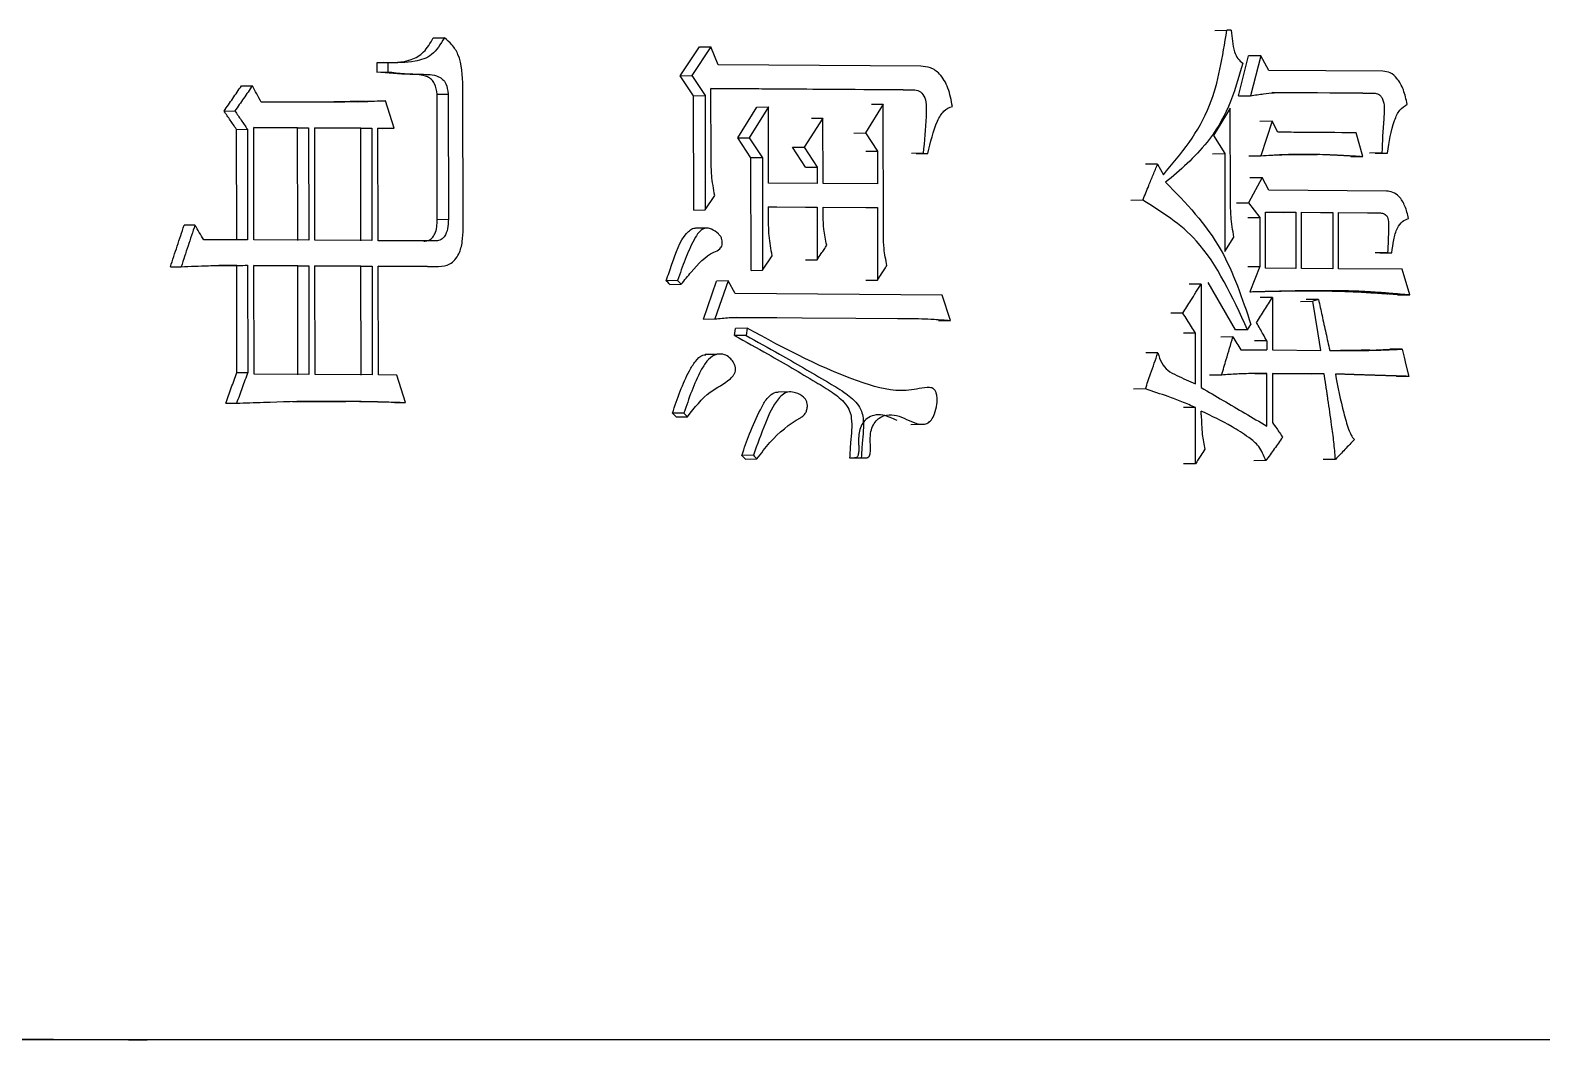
# Model space of a CAD drawing. Header units: millimetres. Extents: x 1726 to 4771, y 590 to 2743.
# Drawn here: x 3163.97 to 3172.98, y 929.48 to 935.5 of the extents above; entities that cross this region are included whole.
import ezdxf

# ---------------------------------------------------------------- set-up
doc = ezdxf.new("R2010")
doc.units = ezdxf.units.MM

msp = doc.modelspace()

# ---------------------------------------------------------------- linework, layer by layer
at = {"color": 7, "linetype": 'Continuous', "lineweight": 25}
for p, q in [((3171.0336, 935.5005), (3171.1057, 935.5012)), ((3171.1327, 935.501), (3171.1057, 935.5012)), ((3166.3768, 935.4554), (3166.4432, 935.4561)), ((3167.849, 935.2301), (3167.9629, 935.4024)), ((3168.0313, 935.4031), (3167.9173, 935.2308)), ((3167.9629, 935.4024), (3168.0313, 935.4031)), ((3168.0743, 935.2947), (3168.0313, 935.4031)), ((3166.1057, 935.3067), (3166.0398, 935.306)), ((3166.0398, 935.306), (3166.0398, 935.2519)), ((3166.1057, 935.3067), (3166.1058, 935.2526)), ((3169.2817, 935.2868), (3168.0743, 935.2947)), ((3171.1752, 935.1101), (3171.2353, 935.3476)), ((3171.308, 935.3483), (3171.2357, 935.3476)), ((3171.308, 935.3483), (3171.2478, 935.1108)), ((3171.3552, 935.2614), (3171.308, 935.3483)), ((3166.0398, 935.2519), (3166.1058, 935.2526)), ((3167.849, 935.2301), (3167.9173, 935.2308)), ((3167.9277, 935.1106), (3167.849, 935.2301)), ((3167.9173, 935.2308), (3167.9961, 935.1113)), ((3172.0356, 935.2563), (3171.3552, 935.2614)), ((3165.2338, 935.1699), (3165.2986, 935.1707)), ((3166.3993, 935.1202), (3166.4657, 935.1209)), ((3166.4004, 934.3736), (3166.3993, 935.1202)), ((3166.4657, 935.1209), (3166.4668, 934.3743)), ((3166.5546, 934.3197), (3166.5534, 935.1634)), ((3167.9277, 935.1106), (3167.9961, 935.1113)), ((3167.9287, 934.4291), (3167.9277, 935.1106)), ((3167.9961, 935.1113), (3167.997, 934.4298)), ((3168.0317, 935.1543), (3169.2469, 935.1464)), ((3168.0323, 934.7324), (3168.0317, 935.1543)), ((3169.1769, 935.1457), (3168.0317, 935.1532)), ((3169.1769, 935.1457), (3169.247, 935.1464)), ((3171.1756, 935.1101), (3171.2478, 935.1108)), ((3171.9158, 935.1262), (3171.3765, 935.1302)), ((3171.4493, 935.1309), (3171.9894, 935.1269)), ((3171.9158, 935.1262), (3171.9894, 935.1269)), ((3166.0254, 935.0789), (3166.0913, 935.0796)), ((3168.1914, 934.8601), (3168.3047, 935.0433)), ((3168.3736, 935.044), (3168.2601, 934.8608)), ((3168.3047, 935.0433), (3168.3736, 935.044)), ((3168.3742, 934.5897), (3168.3736, 935.044)), ((3169.058, 935.0611), (3168.9529, 934.8888)), ((3168.9883, 935.0604), (3169.058, 935.0611)), ((3169.0591, 934.2823), (3169.058, 935.0611)), ((3171.1266, 935.0359), (3171.0255, 934.8744)), ((3171.1274, 934.4843), (3171.1266, 935.0359)), ((3165.1297, 935.0191), (3165.1945, 935.0198)), ((3168.6992, 934.977), (3168.5865, 934.8046)), ((3168.63, 934.9763), (3168.6992, 934.977)), ((3168.6998, 934.5875), (3168.6992, 934.977)), ((3171.3758, 934.9584), (3171.3034, 934.9577)), ((3171.3758, 934.9584), (3171.3089, 934.7534)), ((3171.4094, 934.8932), (3171.3758, 934.9584)), ((3165.2044, 934.9105), (3165.2692, 934.9112)), ((3165.2053, 934.2518), (3165.2044, 934.9105)), ((3165.2692, 934.9112), (3165.2702, 934.2514)), ((3165.3074, 934.2512), (3165.3065, 934.9218)), ((3165.3065, 934.9218), (3165.6334, 934.92)), ((3165.5681, 934.9193), (3165.3065, 934.9207)), ((3165.5681, 934.9193), (3165.6334, 934.92)), ((3165.5691, 934.2486), (3165.5681, 934.9193)), ((3165.6334, 934.92), (3165.6344, 934.2493)), ((3165.6715, 934.2491), (3165.6705, 934.9198)), ((3165.6705, 934.9198), (3166.0105, 934.9178)), ((3165.9447, 934.9171), (3165.6705, 934.9187)), ((3165.9447, 934.9171), (3166.0105, 934.9178)), ((3165.9457, 934.2464), (3165.9447, 934.9171)), ((3166.0105, 934.9178), (3166.0115, 934.2472)), ((3166.0473, 934.9176), (3166.1431, 934.917)), ((3166.0483, 934.2469), (3166.0473, 934.9176)), ((3166.0771, 934.9163), (3166.0473, 934.9165)), ((3166.0771, 934.9163), (3166.1431, 934.917)), ((3168.1914, 934.8601), (3168.2601, 934.8608)), ((3168.2697, 934.7406), (3168.1914, 934.8601)), ((3168.2601, 934.8608), (3168.3385, 934.7413)), ((3168.8834, 934.8881), (3168.9529, 934.8888)), ((3168.9529, 934.8888), (3169.0233, 934.7801)), ((3171.0255, 934.8744), (3171.0933, 934.7657)), ((3171.917, 934.7488), (3171.8769, 934.8897)), ((3168.5173, 934.8039), (3168.5865, 934.8046)), ((3168.5951, 934.6844), (3168.5173, 934.8039)), ((3168.5865, 934.8046), (3168.6644, 934.6851)), ((3168.9537, 934.7794), (3169.0233, 934.7801)), ((3169.0233, 934.7801), (3169.0236, 934.5854)), ((3169.2964, 934.7675), (3169.2264, 934.7668)), ((3169.2543, 934.7666), (3169.3243, 934.7673)), ((3169.2964, 934.7675), (3169.3243, 934.7673)), ((3171.0212, 934.7651), (3171.0933, 934.7657)), ((3171.0933, 934.7657), (3171.0941, 934.1816)), ((3171.2366, 934.7527), (3171.3089, 934.7534)), ((3171.4995, 934.7603), (3171.6437, 934.7591)), ((3172.0297, 934.7696), (3171.9565, 934.7689)), ((3171.9895, 934.7687), (3172.0628, 934.7694)), ((3172.0297, 934.7696), (3172.0628, 934.7694)), ((3168.3385, 934.7413), (3168.2697, 934.7406)), ((3168.2706, 934.07), (3168.2697, 934.7406)), ((3168.3385, 934.7413), (3168.3395, 934.0707)), ((3168.5951, 934.6844), (3168.6644, 934.6851)), ((3168.6644, 934.6851), (3168.6645, 934.5878)), ((3170.6934, 934.7037), (3170.6218, 934.703)), ((3170.6934, 934.7037), (3170.7275, 934.6386)), ((3171.8439, 934.7482), (3171.917, 934.7488)), ((3168.6645, 934.5878), (3168.3742, 934.5897)), ((3169.0236, 934.5854), (3168.6998, 934.5875)), ((3171.3158, 934.6235), (3171.2353, 934.4727)), ((3171.2435, 934.6228), (3171.3158, 934.6235)), ((3171.3562, 934.5475), (3171.3158, 934.6235)), ((3167.997, 934.4298), (3168.054, 934.516)), ((3170.6052, 934.488), (3170.5337, 934.4873)), ((3172.0565, 934.5422), (3171.3562, 934.5475)), ((3167.9287, 934.4291), (3167.997, 934.4298)), ((3168.3744, 934.449), (3168.6647, 934.4472)), ((3168.3745, 934.3733), (3168.3744, 934.449)), ((3168.4237, 934.4476), (3168.3744, 934.4479)), ((3168.5955, 934.4465), (3168.6647, 934.4472)), ((3168.6647, 934.4472), (3168.6652, 934.1335)), ((3168.7, 934.4469), (3169.0238, 934.4448)), ((3168.7001, 934.3928), (3168.7, 934.4469)), ((3168.9541, 934.4441), (3169.0238, 934.4448)), ((3169.0238, 934.4448), (3169.0244, 934.0121)), ((3171.1631, 934.472), (3171.2353, 934.4727)), ((3171.2353, 934.4727), (3171.3027, 934.3856)), ((3171.3368, 934.0825), (3171.3363, 934.4178)), ((3171.3363, 934.4178), (3171.5174, 934.4165)), ((3171.4448, 934.4158), (3171.5174, 934.4165)), ((3171.5174, 934.4165), (3171.5179, 934.0812)), ((3171.5513, 934.0809), (3171.5508, 934.4162)), ((3171.5508, 934.4162), (3171.7378, 934.4149)), ((3171.665, 934.4142), (3171.7378, 934.4149)), ((3171.7378, 934.4149), (3171.7383, 934.0795)), ((3171.7711, 934.4146), (3172.017, 934.4127)), ((3171.7716, 934.0793), (3171.7711, 934.4146)), ((3171.9439, 934.4121), (3172.0171, 934.4127)), ((3164.9563, 934.3397), (3164.8918, 934.339)), ((3166.4004, 934.3736), (3166.4668, 934.3743)), ((3168.0092, 934.322), (3167.9403, 934.3213)), ((3171.2304, 934.385), (3171.3027, 934.3856)), ((3171.3027, 934.3856), (3171.3031, 934.0936)), ((3165.2702, 934.2514), (3165.0088, 934.2529)), ((3165.6344, 934.2493), (3165.3074, 934.2512)), ((3166.0115, 934.2472), (3165.6715, 934.2491)), ((3166.3864, 934.245), (3166.0483, 934.2469)), ((3171.0941, 934.1816), (3171.148, 934.2678)), ((3168.3395, 934.0707), (3168.3961, 934.1568)), ((3168.5959, 934.1328), (3168.6652, 934.1335)), ((3172.0637, 934.1744), (3171.9904, 934.1738)), ((3172.0168, 934.1736), (3172.0901, 934.1742)), ((3172.0637, 934.1744), (3172.0901, 934.1742)), ((3164.8099, 934.0906), (3164.8742, 934.0914)), ((3165.0216, 934.0973), (3165.0312, 934.0975)), ((3165.2055, 934.0992), (3165.0993, 934.0987)), ((3165.2055, 934.0992), (3165.2704, 934.1)), ((3165.2065, 933.461), (3165.2055, 934.0992)), ((3165.2704, 934.1), (3165.2713, 933.4618)), ((3165.3086, 933.4507), (3165.3076, 934.0998)), ((3165.3076, 934.0998), (3165.6346, 934.0979)), ((3165.5693, 934.0972), (3165.3076, 934.0987)), ((3165.5693, 934.0972), (3165.6346, 934.0979)), ((3165.5703, 933.4482), (3165.5693, 934.0972)), ((3165.6346, 934.0979), (3165.6356, 933.4489)), ((3165.6726, 933.4487), (3165.6717, 934.0977)), ((3165.6717, 934.0977), (3166.0117, 934.0957)), ((3165.9459, 934.095), (3165.6717, 934.0966)), ((3165.9459, 934.095), (3166.0117, 934.0957)), ((3165.9468, 933.446), (3165.9459, 934.095)), ((3166.0117, 934.0957), (3166.0126, 933.4467)), ((3166.0485, 934.0955), (3166.4086, 934.0934)), ((3166.0495, 933.4465), (3166.0485, 934.0955)), ((3166.3422, 934.0927), (3166.0485, 934.0944)), ((3166.3422, 934.0927), (3166.4086, 934.0934)), ((3168.2706, 934.07), (3168.3395, 934.0707)), ((3171.2308, 934.0929), (3171.3031, 934.0936)), ((3171.3031, 934.0936), (3171.2428, 933.9426)), ((3171.5179, 934.0812), (3171.3368, 934.0825)), ((3171.7383, 934.0795), (3171.5513, 934.0809)), ((3172.1498, 934.0764), (3171.7716, 934.0793)), ((3172.1962, 933.9246), (3172.1498, 934.0764)), ((3167.8331, 934.009), (3167.765, 934.0083)), ((3167.7864, 933.9866), (3167.8546, 933.9873)), ((3167.9866, 933.7797), (3168.0647, 934.0064)), ((3168.1332, 934.0071), (3168.0551, 933.7804)), ((3168.1332, 934.0071), (3168.0647, 934.0064)), ((3168.1761, 933.9311), (3168.1332, 934.0071)), ((3168.9548, 934.0114), (3169.0244, 934.0121)), ((3170.9524, 933.988), (3170.8805, 933.9873)), ((3170.9524, 933.988), (3170.9533, 933.3714)), ((3171.1571, 933.7148), (3170.9949, 933.9967)), ((3169.4092, 933.923), (3168.1761, 933.9311)), ((3169.4582, 933.7712), (3169.4092, 933.923)), ((3171.3773, 933.9091), (3171.3049, 933.9085)), ((3171.3773, 933.9091), (3171.3778, 933.5954)), ((3171.5458, 933.885), (3171.6185, 933.8857)), ((3171.6518, 933.8963), (3171.5791, 933.8956)), ((3171.6518, 933.8963), (3171.6185, 933.8857)), ((3172.1224, 933.924), (3172.0476, 933.9301)), ((3172.1228, 933.924), (3172.1962, 933.9246)), ((3167.9866, 933.7797), (3168.0551, 933.7804)), ((3168.1858, 933.7893), (3168.2546, 933.79)), ((3168.4237, 933.7877), (3168.1858, 933.7893)), ((3168.2546, 933.79), (3169.2139, 933.7837)), ((3169.1441, 933.783), (3169.2139, 933.7837)), ((3169.3881, 933.7706), (3169.4582, 933.7712)), ((3170.8442, 933.8157), (3170.7724, 933.815)), ((3168.1718, 933.6812), (3168.1788, 933.7244)), ((3168.2405, 933.6819), (3168.1718, 933.6812)), ((3168.2476, 933.7251), (3168.1788, 933.7244)), ((3168.2476, 933.7251), (3168.2405, 933.6819)), ((3170.919, 933.6961), (3170.8471, 933.6955)), ((3170.9194, 933.3933), (3170.919, 933.6961)), ((3171.1421, 933.6729), (3171.07, 933.6722)), ((3171.2296, 933.7155), (3171.2498, 933.7478)), ((3170.695, 933.5788), (3170.6231, 933.5781)), ((3171.1894, 933.5968), (3171.3442, 933.5957)), ((3171.3441, 933.6498), (3171.2717, 933.6491)), ((3171.3441, 933.6498), (3171.3442, 933.5957)), ((3171.3778, 933.5954), (3171.6656, 933.5933)), ((3171.9566, 933.595), (3172.0767, 933.5998)), ((3172.1505, 933.6005), (3172.0771, 933.5998)), ((3168.0661, 933.569), (3167.9976, 933.5683)), ((3165.2065, 933.461), (3165.2713, 933.4618)), ((3165.6356, 933.4489), (3165.3086, 933.4507)), ((3166.0126, 933.4467), (3165.6726, 933.4487)), ((3166.1599, 933.4458), (3166.0495, 933.4465)), ((3171.0749, 933.4462), (3171.0029, 933.4456)), ((3171.2716, 933.4544), (3171.2397, 933.4544)), ((3171.272, 933.4544), (3171.3444, 933.4551)), ((3171.3448, 933.1414), (3171.3444, 933.4551)), ((3171.6859, 933.4525), (3171.378, 933.4548)), ((3171.378, 933.4548), (3171.3784, 933.1628)), ((3171.6127, 933.4519), (3171.378, 933.4536)), ((3171.6859, 933.4525), (3171.6131, 933.4519)), ((3172.1903, 933.4379), (3172.1169, 933.4373)), ((3168.5019, 933.3454), (3168.4324, 933.3447)), ((3170.6204, 933.363), (3170.5489, 933.3623)), ((3165.1397, 933.2775), (3165.2045, 933.2783)), ((3165.5373, 933.2878), (3165.8553, 933.2891)), ((3166.1455, 933.2826), (3166.2116, 933.2833)), ((3167.8233, 933.1967), (3167.8018, 933.2184)), ((3167.8701, 933.2191), (3167.8916, 933.1974)), ((3170.9196, 933.2526), (3170.8477, 933.252)), ((3170.9201, 932.9173), (3170.9196, 933.2526)), ((3170.9535, 933.2091), (3170.9535, 933.2308)), ((3167.8233, 933.1967), (3167.8916, 933.1974)), ((3169.2226, 933.1521), (3169.293, 933.1528)), ((3168.2842, 932.9678), (3168.2154, 932.9671)), ((3168.8861, 932.9518), (3168.9557, 932.9525)), ((3168.2367, 932.9453), (3168.3055, 932.946)), ((3170.9201, 932.9173), (3170.8482, 932.9166)), ((3171.3384, 932.936), (3171.2661, 932.9353)), ((3171.7533, 932.9436), (3171.6804, 932.943)), ((3190.839, 929.4842), (3136.9965, 929.4842))]:
    msp.add_line(p, q, dxfattribs=at)
at = {"color": 7, "linetype": 'Continuous', "lineweight": 25, "flags": 128}
for points in [[(3166.1431, 934.917), (3166.1172, 934.9983), (3166.0913, 935.0796)], [(3167.7864, 933.9865), (3167.781, 933.992), (3167.7757, 933.9974), (3167.765, 934.0083)], [(3167.8331, 934.009), (3167.8439, 933.9981), (3167.8546, 933.9872)], [(3171.6656, 933.5933), (3171.6499, 933.6908), (3171.6342, 933.7882), (3171.6185, 933.8857)], [(3171.2296, 933.7155), (3171.1974, 933.7152), (3171.1772, 933.715), (3171.1574, 933.7148)], [(3172.1505, 933.6005), (3172.162, 933.5534), (3172.1736, 933.5063), (3172.1903, 933.4379)], [(3166.2116, 933.2833), (3166.1858, 933.3646), (3166.1599, 933.4458)], [(3167.8701, 933.2191), (3167.8448, 933.2189), (3167.8233, 933.2187), (3167.8018, 933.2184)], [(3168.2367, 932.9453), (3168.2313, 932.9508), (3168.2259, 932.9564), (3168.2154, 932.967)], [(3168.2842, 932.9677), (3168.2896, 932.9622), (3168.2976, 932.9541), (3168.3055, 932.946)], [(3168.858, 932.952), (3168.8838, 932.9523), (3168.9276, 932.9527)]]:
    msp.add_lwpolyline(points, dxfattribs=at)
at = {"color": 7, "linetype": 'Continuous', "lineweight": 25}
for points, knots in [([(3170.7275, 934.6386), (3170.8333, 934.7652), (3171.0255, 934.995), (3171.0808, 935.3443), (3171.1057, 935.5012)], [0, 0, 0, 0, 0.550671, 1, 1, 1, 1]), ([(3171.1327, 935.501), (3171.136, 935.4569), (3171.1406, 935.396), (3171.1701, 935.3289), (3171.1904, 935.3134), (3171.2004, 935.3058)], [0, 0, 0, 0, 0.571542, 0.789948, 1, 1, 1, 1]), ([(3166.0797, 935.3099), (3166.1357, 935.3082), (3166.2194, 935.3058), (3166.3248, 935.366), (3166.3593, 935.4252), (3166.3768, 935.4554)], [0, 0, 0, 0, 0.498921, 0.744833, 1, 1, 1, 1]), ([(3166.4432, 935.4561), (3166.42, 935.4181), (3166.3745, 935.3436), (3166.2476, 935.3073), (3166.1595, 935.3069), (3166.1057, 935.3067)], [0, 0, 0, 0, 0.2878774, 0.565058, 1, 1, 1, 1]), ([(3166.5534, 935.1634), (3166.5508, 935.2315), (3166.5473, 935.3257), (3166.4903, 935.417), (3166.4588, 935.4432), (3166.4432, 935.4561)], [0, 0, 0, 0, 0.57016, 0.787713, 1, 1, 1, 1]), ([(3171.2004, 935.3058), (3171.1755, 935.2165), (3171.1262, 935.0399), (3170.9699, 934.7876), (3170.8274, 934.6677), (3170.7412, 934.5952)], [0, 0, 0, 0, 0.288018, 0.569196, 1, 1, 1, 1]), ([(3166.3993, 935.1202), (3166.3963, 935.1419), (3166.3916, 935.1759), (3166.367, 935.2095), (3166.3186, 935.2383), (3166.2063, 935.236), (3166.1059, 935.2456), (3166.0398, 935.2519)], [0, 0, 0, 0, 0.11952, 0.186238, 0.251201, 0.506978, 1, 1, 1, 1]), ([(3166.1058, 935.2526), (3166.172, 935.2463), (3166.2725, 935.2367), (3166.3849, 935.2391), (3166.4334, 935.2102), (3166.458, 935.1766), (3166.4627, 935.1427), (3166.4657, 935.1209)], [0, 0, 0, 0, 0.493123, 0.748949, 0.813909, 0.880596, 1, 1, 1, 1]), ([(3169.4703, 935.0475), (3169.4634, 935.0846), (3169.4498, 935.1575), (3169.4018, 935.2407), (3169.3409, 935.2816), (3169.3013, 935.2851), (3169.2817, 935.2868)], [0, 0, 0, 0, 0.292671, 0.574804, 0.788903, 1, 1, 1, 1]), ([(3172.1814, 935.0605), (3172.1746, 935.0894), (3172.1611, 935.1463), (3172.1258, 935.213), (3172.0809, 935.251), (3172.0506, 935.2546), (3172.0356, 935.2563)], [0, 0, 0, 0, 0.291495, 0.574413, 0.789057, 1, 1, 1, 1]), ([(3165.1297, 935.0191), (3165.1471, 935.0442), (3165.1818, 935.0945), (3165.2164, 935.1448), (3165.2338, 935.1699)], [0, 0, 0, 0, 0.499999, 1, 1, 1, 1]), ([(3165.2986, 935.1707), (3165.2813, 935.1455), (3165.2466, 935.0952), (3165.2119, 935.045), (3165.1945, 935.0198)], [0, 0, 0, 0, 0.499999, 1, 1, 1, 1]), ([(3165.3509, 935.073), (3165.3422, 935.0893), (3165.3248, 935.1218), (3165.3074, 935.1544), (3165.2986, 935.1707)], [0, 0, 0, 0, 0.5, 1, 1, 1, 1]), ([(3169.2469, 935.1464), (3169.2583, 935.1435), (3169.2814, 935.1375), (3169.3103, 935.0991), (3169.3152, 935.0427), (3169.3118, 934.9323), (3169.3032, 934.8405), (3169.2964, 934.7675)], [0, 0, 0, 0, 0.110883, 0.226049, 0.356903, 0.489202, 1, 1, 1, 1]), ([(3171.2478, 935.1108), (3171.2736, 935.1148), (3171.32, 935.1221), (3171.3872, 935.1293), (3171.4286, 935.1304), (3171.4493, 935.1309)], [0, 0, 0, 0, 0.38409, 0.691775, 1, 1, 1, 1]), ([(3171.9894, 935.127), (3171.9986, 935.1244), (3172.0133, 935.1202), (3172.0303, 935.1017), (3172.0483, 935.0553), (3172.0361, 934.938), (3172.0323, 934.8366), (3172.0297, 934.7696)], [0, 0, 0, 0, 0.101343, 0.162893, 0.226662, 0.489518, 1, 1, 1, 1]), ([(3166.0913, 935.0796), (3166.0486, 935.0779), (3166.0005, 935.0759), (3165.931, 935.0743), (3165.8614, 935.0734), (3165.7756, 935.0723), (3165.6896, 935.0724), (3165.6359, 935.0723), (3165.5982, 935.0723), (3165.5767, 935.0724), (3165.5632, 935.0724), (3165.5525, 935.0724), (3165.5417, 935.0724), (3165.5309, 935.0724), (3165.5175, 935.0725), (3165.5067, 935.0725), (3165.4932, 935.0725), (3165.4824, 935.0726), (3165.469, 935.0726), (3165.4582, 935.0726), (3165.4474, 935.0727), (3165.4366, 935.0727), (3165.4258, 935.0727), (3165.4123, 935.0728), (3165.4029, 935.0728), (3165.3935, 935.0729), (3165.3881, 935.0729), (3165.3813, 935.0729), (3165.3759, 935.0729), (3165.3705, 935.0729), (3165.3652, 935.073), (3165.3587, 935.073), (3165.3535, 935.073), (3165.3509, 935.073)], [0, 0, 0, 0, 0.174064, 0.195822, 0.282854, 0.456917, 0.543949, 0.63098, 0.674496, 0.696253, 0.718011, 0.72889, 0.739769, 0.761527, 0.772406, 0.794164, 0.805043, 0.8268, 0.837679, 0.859437, 0.870316, 0.881195, 0.902953, 0.913832, 0.93559, 0.941029, 0.951908, 0.957347, 0.968226, 0.973666, 0.979105, 0.989553, 1, 1, 1, 1]), ([(3165.972, 935.0773), (3165.972, 935.0773), (3165.9719, 935.0773), (3165.9673, 935.0773), (3165.8996, 935.0758), (3165.7983, 935.0737), (3165.6969, 935.0727), (3165.635, 935.0724), (3165.5856, 935.0724), (3165.5544, 935.0724)], [0, 0, 0, 0, 0.001809, 0.007176, 0.050633, 0.48327, 0.636649, 0.770229, 1, 1, 1, 1]), ([(3165.9235, 935.0753), (3165.9313, 935.0755), (3165.9653, 935.0761), (3165.9992, 935.0777), (3166.0254, 935.0789)], [0, 0, 0, 0, 0.229281, 1, 1, 1, 1]), ([(3169.3243, 934.7673), (3169.3398, 934.8336), (3169.3611, 934.9251), (3169.4162, 935.0254), (3169.4526, 935.0403), (3169.4703, 935.0475)], [0, 0, 0, 0, 0.572938, 0.791384, 1, 1, 1, 1]), ([(3172.0628, 934.7694), (3172.0731, 934.8359), (3172.0873, 934.9278), (3172.1337, 935.0297), (3172.1657, 935.0504), (3172.1814, 935.0605)], [0, 0, 0, 0, 0.571986, 0.790496, 1, 1, 1, 1]), ([(3165.2044, 934.9105), (3165.1919, 934.9286), (3165.1671, 934.9648), (3165.1422, 935.001), (3165.1297, 935.0191)], [0, 0, 0, 0, 0.5, 1, 1, 1, 1]), ([(3165.1945, 935.0198), (3165.2069, 935.0017), (3165.2319, 934.9655), (3165.2568, 934.9293), (3165.2692, 934.9112)], [0, 0, 0, 0, 0.499999, 1, 1, 1, 1]), ([(3171.8769, 934.8897), (3171.7638, 934.8906), (3171.6084, 934.8918), (3171.452, 934.8929), (3171.4094, 934.8932)], [0, 0, 0, 0, 0.728341, 1, 1, 1, 1]), ([(3171.3089, 934.7534), (3171.3298, 934.7546), (3171.3611, 934.7565), (3171.3976, 934.7585), (3171.4158, 934.7594), (3171.434, 934.7602), (3171.4887, 934.7624), (3171.5616, 934.7633), (3171.6447, 934.7622), (3171.6887, 934.7608), (3171.7146, 934.7598), (3171.7224, 934.7595), (3171.7328, 934.759), (3171.7431, 934.7586), (3171.7535, 934.7581), (3171.7613, 934.7577), (3171.769, 934.7573), (3171.7794, 934.7568), (3171.7897, 934.7563), (3171.8001, 934.7557), (3171.8078, 934.7553), (3171.8182, 934.7547), (3171.8285, 934.7541), (3171.8414, 934.7534), (3171.8543, 934.7526), (3171.8698, 934.7517), (3171.8907, 934.7504), (3171.9064, 934.7495), (3171.917, 934.7488)], [0, 0, 0, 0, 0.10244, 0.15366, 0.17927, 0.192075, 0.243295, 0.448194, 0.550635, 0.653077, 0.665882, 0.678687, 0.691492, 0.717102, 0.729907, 0.742712, 0.755517, 0.768321, 0.793931, 0.806736, 0.819541, 0.832346, 0.857956, 0.870761, 0.896371, 0.921981, 0.947591, 1, 1, 1, 1]), ([(3171.3647, 934.7567), (3171.3648, 934.7567), (3171.3652, 934.7567), (3171.4065, 934.7584), (3171.4592, 934.7607), (3171.4957, 934.7603), (3171.4995, 934.7603)], [0, 0, 0, 0, 0.020824, 0.129319, 0.909827, 1, 1, 1, 1]), ([(3168.054, 934.516), (3168.0469, 934.5558), (3168.0341, 934.627), (3168.0329, 934.7002), (3168.0323, 934.7324)], [0, 0, 0, 0, 0.558835, 1, 1, 1, 1]), ([(3170.6052, 934.488), (3170.617, 934.517), (3170.6377, 934.5674), (3170.6671, 934.6393), (3170.6846, 934.6822), (3170.6934, 934.7037)], [0, 0, 0, 0, 0.402386, 0.701193, 1, 1, 1, 1]), ([(3170.7412, 934.5952), (3170.8617, 934.4719), (3171.0803, 934.2482), (3171.1973, 933.9028), (3171.2498, 933.7478)], [0, 0, 0, 0, 0.551113, 1, 1, 1, 1]), ([(3171.2296, 933.7155), (3171.1392, 933.9116), (3170.9804, 934.2558), (3170.7181, 934.4182), (3170.6052, 934.488)], [0, 0, 0, 0, 0.569597, 1, 1, 1, 1]), ([(3171.148, 934.2678), (3171.141, 934.3089), (3171.129, 934.3802), (3171.1279, 934.4533), (3171.1274, 934.4843)], [0, 0, 0, 0, 0.576908, 1, 1, 1, 1]), ([(3172.189, 934.379), (3172.1828, 934.4044), (3172.1707, 934.4543), (3172.1368, 934.5096), (3172.0962, 934.5386), (3172.0697, 934.541), (3172.0565, 934.5422)], [0, 0, 0, 0, 0.291879, 0.573778, 0.788361, 1, 1, 1, 1]), ([(3168.7215, 934.2196), (3168.715, 934.2514), (3168.7035, 934.3081), (3168.7011, 934.3669), (3168.7001, 934.3928)], [0, 0, 0, 0, 0.558879, 1, 1, 1, 1]), ([(3172.017, 934.4128), (3172.0242, 934.4122), (3172.0389, 934.4111), (3172.0615, 934.3966), (3172.071, 934.3601), (3172.0692, 934.2859), (3172.0661, 934.2237), (3172.0637, 934.1744)], [0, 0, 0, 0, 0.1112454, 0.2263228, 0.3525713, 0.4864809, 1, 1, 1, 1]), ([(3164.8099, 934.0906), (3164.8236, 934.132), (3164.8509, 934.2148), (3164.8782, 934.2976), (3164.8918, 934.339)], [0, 0, 0, 0, 0.5, 1, 1, 1, 1]), ([(3164.9563, 934.3397), (3164.9426, 934.2983), (3164.9153, 934.2155), (3164.8879, 934.1327), (3164.8742, 934.0914)], [0, 0, 0, 0, 0.499999, 1, 1, 1, 1]), ([(3165.0088, 934.2529), (3165, 934.2673), (3164.9825, 934.2963), (3164.965, 934.3252), (3164.9563, 934.3397)], [0, 0, 0, 0, 0.500001, 1, 1, 1, 1]), ([(3166.3201, 934.2442), (3166.3286, 934.2447), (3166.3458, 934.2457), (3166.3701, 934.2603), (3166.3971, 934.3008), (3166.399, 934.3433), (3166.4004, 934.3736)], [0, 0, 0, 0, 0.1778326, 0.3578644, 0.5441145, 1, 1, 1, 1]), ([(3166.4668, 934.3743), (3166.4661, 934.3555), (3166.4649, 934.3185), (3166.4475, 934.2707), (3166.4168, 934.247), (3166.3965, 934.2456), (3166.3864, 934.245)], [0, 0, 0, 0, 0.293264, 0.577264, 0.790624, 1, 1, 1, 1]), ([(3166.4086, 934.0934), (3166.4317, 934.0953), (3166.4785, 934.0992), (3166.5319, 934.1604), (3166.5523, 934.2411), (3166.5539, 934.2934), (3166.5546, 934.3197)], [0, 0, 0, 0, 0.266734, 0.54095, 0.768753, 1, 1, 1, 1]), ([(3167.765, 934.0083), (3167.7763, 934.0407), (3167.8106, 934.1385), (3167.8498, 934.2567), (3167.9085, 934.3119), (3167.9282, 934.3229), (3167.9388, 934.3205), (3167.9403, 934.3202)], [0, 0, 0, 0, 0.266063, 0.801094, 0.892846, 0.984985, 1, 1, 1, 1]), ([(3167.8546, 933.9873), (3167.8741, 934.0117), (3167.9329, 934.0852), (3168.0081, 934.1664), (3168.0779, 934.1895), (3168.0934, 934.2079), (3168.0982, 934.2218), (3168.0994, 934.2379), (3168.097, 934.2554), (3168.0895, 934.2738), (3168.0688, 934.2962), (3168.0419, 934.3122), (3168.0114, 934.3245), (3167.9848, 934.3179), (3167.9555, 934.2959), (3167.9183, 934.2326), (3167.8763, 934.1357), (3167.8476, 934.0514), (3167.8331, 934.009)], [0, 0, 0, 0, 0.109185, 0.329159, 0.383764, 0.397994, 0.412315, 0.428913, 0.44575, 0.465116, 0.490353, 0.552222, 0.585254, 0.61868, 0.660425, 0.720614, 0.859403, 1, 1, 1, 1]), ([(3168.3961, 934.1568), (3168.389, 934.1966), (3168.3763, 934.2679), (3168.3751, 934.341), (3168.3745, 934.3733)], [0, 0, 0, 0, 0.558836, 1, 1, 1, 1]), ([(3172.0901, 934.1742), (3172.0927, 934.2004), (3172.0979, 934.2521), (3172.1182, 934.3187), (3172.1509, 934.3645), (3172.1764, 934.3742), (3172.189, 934.379)], [0, 0, 0, 0, 0.2904, 0.575151, 0.790821, 1, 1, 1, 1]), ([(3168.6652, 934.1335), (3168.6732, 934.1458), (3168.6866, 934.1663), (3168.7054, 934.195), (3168.7161, 934.2114), (3168.7215, 934.2196)], [0, 0, 0, 0, 0.42837, 0.714189, 1, 1, 1, 1]), ([(3169.0804, 934.0983), (3169.0735, 934.1319), (3169.0611, 934.1922), (3169.0597, 934.2547), (3169.0591, 934.2823)], [0, 0, 0, 0, 0.558545, 1, 1, 1, 1]), ([(3164.8742, 934.0914), (3164.9285, 934.0938), (3165.0218, 934.0981), (3165.1539, 934.0999), (3165.2315, 934.0999), (3165.2704, 934.1)], [0, 0, 0, 0, 0.41049, 0.705225, 1, 1, 1, 1]), ([(3169.0244, 934.0121), (3169.0324, 934.0244), (3169.0457, 934.0449), (3169.0644, 934.0737), (3169.0751, 934.0901), (3169.0804, 934.0983)], [0, 0, 0, 0, 0.428365, 0.714185, 1, 1, 1, 1]), ([(3170.8442, 933.8157), (3170.8598, 933.8405), (3170.8857, 933.8817), (3170.9217, 933.9391), (3170.9422, 933.9717), (3170.9524, 933.988)], [0, 0, 0, 0, 0.4326444, 0.7163223, 1, 1, 1, 1]), ([(3171.2428, 933.9426), (3171.2488, 933.9427), (3171.2607, 933.943), (3171.2786, 933.9435), (3171.2965, 933.944), (3171.3144, 933.9444), (3171.3293, 933.9448), (3171.3442, 933.9452), (3171.3561, 933.9455), (3171.368, 933.9458), (3171.377, 933.946), (3171.3844, 933.9462), (3171.3948, 933.9464), (3171.4052, 933.9467), (3171.4171, 933.9469), (3171.4261, 933.9471), (3171.438, 933.9474), (3171.4498, 933.9477), (3171.4647, 933.948), (3171.4766, 933.9482), (3171.4885, 933.9484), (3171.4959, 933.9486), (3171.5033, 933.9487), (3171.5108, 933.9489), (3171.5182, 933.949), (3171.5256, 933.9491), (3171.533, 933.9492), (3171.5404, 933.9494), (3171.5479, 933.9495), (3171.5553, 933.9496), (3171.5627, 933.9497), (3171.5701, 933.9498), (3171.5775, 933.9499), (3171.5849, 933.95), (3171.5924, 933.9501), (3171.6087, 933.9503), (3171.6709, 933.9509), (3171.7537, 933.951), (3171.8364, 933.9492), (3171.8777, 933.9477), (3171.9012, 933.9467), (3171.9189, 933.9458), (3171.9366, 933.9449), (3171.9542, 933.9439), (3171.9689, 933.943), (3171.9836, 933.942), (3171.9983, 933.941), (3172.013, 933.94), (3172.0277, 933.9389), (3172.0424, 933.9378), (3172.06, 933.9364), (3172.0746, 933.9352), (3172.0893, 933.934), (3172.104, 933.9327), (3172.1186, 933.9315), (3172.1333, 933.9302), (3172.1479, 933.9289), (3172.1625, 933.9276), (3172.1786, 933.9262), (3172.1889, 933.9253), (3172.1962, 933.9246)], [0, 0, 0, 0, 0.0186029, 0.0372059, 0.0558089, 0.0744118, 0.0930148, 0.1023162, 0.1209192, 0.1302207, 0.1395221, 0.1488236, 0.1534744, 0.1720773, 0.1813788, 0.1906803, 0.1999818, 0.2185847, 0.2278862, 0.2464891, 0.2557906, 0.2650921, 0.2697428, 0.2790443, 0.2883458, 0.2929965, 0.302298, 0.3115995, 0.3162502, 0.3255517, 0.3348532, 0.3395039, 0.3488054, 0.3581069, 0.3627576, 0.3720591, 0.409265, 0.5580921, 0.6325051, 0.6697112, 0.6883142, 0.7069171, 0.7255201, 0.7441231, 0.7627261, 0.7720275, 0.7906305, 0.8092335, 0.818535, 0.8371379, 0.8557409, 0.8743438, 0.8836453, 0.9022483, 0.9208512, 0.9301527, 0.9487557, 0.9673586, 0.9766601, 1, 1, 1, 1]), ([(3171.3637, 933.9457), (3171.3636, 933.9457), (3171.363, 933.9457), (3171.3979, 933.9464), (3171.5184, 933.9486), (3171.7069, 933.9487), (3171.882, 933.9422), (3171.9958, 933.9351), (3172.049, 933.9313), (3172.0642, 933.9302), (3172.0669, 933.93), (3172.0675, 933.93), (3172.0674, 933.93), (3172.0674, 933.93)], [0, 0, 0, 0, 0.001095, 0.013273, 0.227672, 0.499156, 0.766558, 0.917871, 0.976901, 0.986831, 0.995474, 0.999416, 1, 1, 1, 1]), ([(3171.2834, 933.7584), (3171.2991, 933.7835), (3171.3304, 933.8338), (3171.3617, 933.884), (3171.3773, 933.9091)], [0, 0, 0, 0, 0.5, 1, 1, 1, 1]), ([(3171.6518, 933.8963), (3171.659, 933.8642), (3171.6737, 933.7976), (3171.6961, 933.6965), (3171.7114, 933.6274), (3171.719, 933.5929)], [0, 0, 0, 0, 0.317295, 0.658647, 1, 1, 1, 1]), ([(3168.0551, 933.7804), (3168.0835, 933.7836), (3168.1308, 933.7889), (3168.1974, 933.7896), (3168.2355, 933.7899), (3168.2546, 933.79)], [0, 0, 0, 0, 0.426865, 0.713404, 1, 1, 1, 1]), ([(3169.2139, 933.7837), (3169.2384, 933.7833), (3169.2875, 933.7824), (3169.369, 933.7785), (3169.4258, 933.7739), (3169.4582, 933.7712)], [0, 0, 0, 0, 0.300385, 0.600783, 1, 1, 1, 1]), ([(3170.919, 933.6961), (3170.9111, 933.7087), (3170.8947, 933.7349), (3170.8698, 933.7747), (3170.8527, 933.802), (3170.8442, 933.8157)], [0, 0, 0, 0, 0.314652, 0.657325, 1, 1, 1, 1]), ([(3168.1718, 933.6812), (3168.2386, 933.6443), (3168.4015, 933.5544), (3168.5959, 933.4404), (3168.7514, 933.3476), (3168.8218, 933.2931), (3168.8591, 933.236), (3168.8766, 933.1565), (3168.8635, 933.0616), (3168.8595, 932.9828), (3168.858, 932.952)], [0, 0, 0, 0, 0.221958, 0.540906, 0.653572, 0.74861, 0.789223, 0.822078, 0.930486, 1, 1, 1, 1]), ([(3168.2405, 933.6819), (3168.3073, 933.645), (3168.4703, 933.5552), (3168.6649, 933.4413), (3168.8207, 933.3484), (3168.8914, 933.2938), (3168.9289, 933.2364), (3168.9464, 933.1552), (3168.9332, 933.0605), (3168.9291, 932.9818), (3168.9276, 932.9527)], [0, 0, 0, 0, 0.221772, 0.540825, 0.653503, 0.748944, 0.789647, 0.822549, 0.93445, 1, 1, 1, 1]), ([(3168.9557, 932.9525), (3168.9589, 932.9526), (3168.9644, 932.9528), (3168.9714, 932.9575), (3168.9765, 932.9649), (3168.9816, 932.9815), (3168.9829, 933.0234), (3168.9782, 933.0755), (3168.9892, 933.1311), (3169.0081, 933.1671), (3169.0382, 933.1951), (3169.0823, 933.2124), (3169.1599, 933.2064), (3169.2294, 933.1614), (3169.2932, 933.1503), (3169.3241, 933.1581), (3169.3477, 933.1793), (3169.3674, 933.2183), (3169.3788, 933.2651), (3169.3804, 933.308), (3169.3758, 933.3357), (3169.3685, 933.3532), (3169.3591, 933.3641), (3169.3428, 933.3722), (3169.2871, 933.3703), (3169.154, 933.3368), (3168.784, 933.4347), (3168.4761, 933.6014), (3168.2476, 933.7251)], [0, 0, 0, 0, 0.005261, 0.008837, 0.012422, 0.017277, 0.029828, 0.061172, 0.078769, 0.096459, 0.112862, 0.137643, 0.170618, 0.238675, 0.261666, 0.275651, 0.289759, 0.306991, 0.331345, 0.347224, 0.357105, 0.364402, 0.370592, 0.376767, 0.392657, 0.46137, 0.600195, 1, 1, 1, 1]), ([(3171.0749, 933.4462), (3171.0841, 933.4771), (3171.0998, 933.5303), (3171.1222, 933.6058), (3171.1355, 933.6505), (3171.1421, 933.6729)], [0, 0, 0, 0, 0.4083, 0.70415, 1, 1, 1, 1]), ([(3171.1421, 933.6729), (3171.15, 933.6602), (3171.1658, 933.6349), (3171.1815, 933.6095), (3171.1894, 933.5968)], [0, 0, 0, 0, 0.500001, 1, 1, 1, 1]), ([(3171.3441, 933.6498), (3171.3368, 933.6629), (3171.323, 933.6875), (3171.3028, 933.7237), (3171.2899, 933.7468), (3171.2834, 933.7584)], [0, 0, 0, 0, 0.36195, 0.680974, 1, 1, 1, 1]), ([(3170.6204, 933.363), (3170.6308, 933.393), (3170.6485, 933.444), (3170.6733, 933.516), (3170.6878, 933.5578), (3170.695, 933.5788)], [0, 0, 0, 0, 0.417909, 0.708955, 1, 1, 1, 1]), ([(3170.695, 933.5788), (3170.7017, 933.5574), (3170.7146, 933.5154), (3170.7561, 933.468), (3170.8083, 933.4442), (3170.8635, 933.4171), (3170.9008, 933.4012), (3170.9194, 933.3933)], [0, 0, 0, 0, 0.178456, 0.349692, 0.567005, 0.783635, 1, 1, 1, 1]), ([(3171.719, 933.5929), (3171.7659, 933.5925), (3171.8142, 933.5921), (3171.8653, 933.5923), (3171.8726, 933.5923), (3171.88, 933.5923), (3171.8873, 933.5924), (3171.8931, 933.5924), (3171.9004, 933.5925), (3171.9062, 933.5925), (3171.9135, 933.5926), (3171.9194, 933.5927), (3171.9267, 933.5928), (3171.934, 933.5929), (3171.9456, 933.5931), (3171.9558, 933.5933), (3171.966, 933.5936), (3171.9733, 933.5937), (3171.9806, 933.5939), (3171.9879, 933.5941), (3171.9952, 933.5943), (3172.0039, 933.5946), (3172.0127, 933.5949), (3172.0199, 933.5951), (3172.0272, 933.5954), (3172.0345, 933.5956), (3172.0418, 933.5959), (3172.0476, 933.5961), (3172.0534, 933.5964), (3172.0592, 933.5966), (3172.0665, 933.5969), (3172.0738, 933.5972), (3172.081, 933.5975), (3172.0883, 933.5978), (3172.1043, 933.5984), (3172.1255, 933.5994), (3172.1438, 933.6002), (3172.1505, 933.6005)], [0, 0, 0, 0, 0.32454, 0.334682, 0.354966, 0.37525, 0.385391, 0.405675, 0.415817, 0.436101, 0.446242, 0.466526, 0.476668, 0.496952, 0.517235, 0.557803, 0.567945, 0.588228, 0.608512, 0.618654, 0.638938, 0.659221, 0.679505, 0.699789, 0.709931, 0.730214, 0.750498, 0.76064, 0.770782, 0.791065, 0.801207, 0.821491, 0.841775, 0.851916, 0.8722, 0.953335, 1, 1, 1, 1]), ([(3171.9575, 933.5949), (3171.9575, 933.5949), (3171.9579, 933.5949), (3171.9437, 933.5944), (3171.85, 933.5922), (3171.8067, 933.5923), (3171.7833, 933.5924)], [0, 0, 0, 0, 0.001951, 0.027012, 0.473384, 1, 1, 1, 1]), ([(3167.8018, 933.2184), (3167.8319, 933.3067), (3167.8696, 933.4175), (3167.9365, 933.5288), (3167.9717, 933.563), (3167.9945, 933.5662), (3168.0001, 933.567)], [0, 0, 0, 0, 0.632976, 0.794718, 0.950104, 1, 1, 1, 1]), ([(3167.8916, 933.1974), (3167.9343, 933.2522), (3168.0101, 933.3491), (3168.1186, 933.395), (3168.1662, 933.4425), (3168.1764, 933.4628), (3168.1799, 933.4808), (3168.1764, 933.5), (3168.1664, 933.5215), (3168.1482, 933.5459), (3168.1203, 933.567), (3168.0859, 933.5733), (3168.0456, 933.566), (3168.0048, 933.5304), (3167.9381, 933.4173), (3167.9002, 933.307), (3167.8701, 933.2191)], [0, 0, 0, 0, 0.207529, 0.367372, 0.400836, 0.41667, 0.431354, 0.448141, 0.466694, 0.497248, 0.538464, 0.578549, 0.619959, 0.682145, 0.746849, 1, 1, 1, 1]), ([(3165.1397, 933.2775), (3165.1508, 933.3081), (3165.1731, 933.3693), (3165.1953, 933.4305), (3165.2065, 933.461)], [0, 0, 0, 0, 0.5, 1, 1, 1, 1]), ([(3165.2713, 933.4618), (3165.2602, 933.4312), (3165.2379, 933.37), (3165.2156, 933.3088), (3165.2045, 933.2783)], [0, 0, 0, 0, 0.5, 1, 1, 1, 1]), ([(3171.3444, 933.4551), (3171.3157, 933.4552), (3171.2565, 933.4556), (3171.1666, 933.4524), (3171.1055, 933.4483), (3171.0749, 933.4462)], [0, 0, 0, 0, 0.320269, 0.660054, 1, 1, 1, 1]), ([(3171.7533, 932.9436), (3171.7504, 932.9782), (3171.7446, 933.0472), (3171.7284, 933.1662), (3171.7152, 933.2571), (3171.7063, 933.317), (3171.7044, 933.3296), (3171.703, 933.3391), (3171.7016, 933.3485), (3171.7004, 933.3564), (3171.6992, 933.3643), (3171.6983, 933.3706), (3171.6971, 933.3785), (3171.6959, 933.3863), (3171.6947, 933.3942), (3171.6935, 933.4021), (3171.6923, 933.41), (3171.6911, 933.4179), (3171.6899, 933.4258), (3171.6887, 933.4336), (3171.6873, 933.4431), (3171.6863, 933.4494), (3171.6859, 933.4525)], [0, 0, 0, 0, 0.201249, 0.402512, 0.701241, 0.738586, 0.757258, 0.77593, 0.794603, 0.813275, 0.822611, 0.841284, 0.85062, 0.869292, 0.887965, 0.897301, 0.915973, 0.934645, 0.943982, 0.962654, 0.981327, 1, 1, 1, 1]), ([(3172.1903, 933.4379), (3172.1882, 933.438), (3172.1851, 933.4381), (3172.1809, 933.4382), (3172.1767, 933.4384), (3172.1714, 933.4385), (3172.1651, 933.4387), (3172.1588, 933.4389), (3172.1525, 933.4391), (3172.1462, 933.4393), (3172.1399, 933.4395), (3172.1335, 933.4398), (3172.1272, 933.44), (3172.1209, 933.4402), (3172.1146, 933.4404), (3172.1062, 933.4406), (3172.0977, 933.4409), (3172.0893, 933.4412), (3172.083, 933.4414), (3172.0767, 933.4416), (3172.0703, 933.4418), (3172.064, 933.442), (3172.0577, 933.4422), (3172.0514, 933.4424), (3172.045, 933.4426), (3172.0387, 933.4428), (3172.0324, 933.443), (3172.026, 933.4432), (3172.0176, 933.4435), (3172.0092, 933.4438), (3172.0007, 933.444), (3171.9944, 933.4442), (3171.988, 933.4444), (3171.9817, 933.4446), (3171.9754, 933.4449), (3171.969, 933.4451), (3171.9627, 933.4453), (3171.9563, 933.4455), (3171.95, 933.4457), (3171.9437, 933.4459), (3171.9352, 933.4461), (3171.9268, 933.4464), (3171.9183, 933.4467), (3171.9119, 933.4469), (3171.9056, 933.4471), (3171.8993, 933.4473), (3171.8929, 933.4475), (3171.8866, 933.4477), (3171.8802, 933.4479), (3171.8739, 933.4481), (3171.8675, 933.4483), (3171.8612, 933.4485), (3171.8548, 933.4487), (3171.8463, 933.449), (3171.8379, 933.4493), (3171.8294, 933.4496), (3171.823, 933.4498), (3171.8167, 933.45), (3171.8103, 933.4502), (3171.8039, 933.4504), (3171.7976, 933.4506), (3171.7912, 933.4508), (3171.7849, 933.451), (3171.7785, 933.4512), (3171.7721, 933.4514), (3171.7635, 933.4517), (3171.757, 933.4519), (3171.7525, 933.452)], [0, 0, 0, 0, 0.014477, 0.021715, 0.028953, 0.043429, 0.057906, 0.072382, 0.086858, 0.101335, 0.115811, 0.130287, 0.144764, 0.15924, 0.173716, 0.188193, 0.217145, 0.231622, 0.246098, 0.260574, 0.275051, 0.289527, 0.304003, 0.31848, 0.332956, 0.347432, 0.361908, 0.376385, 0.390861, 0.419814, 0.43429, 0.448766, 0.463243, 0.477719, 0.492195, 0.506672, 0.521148, 0.535624, 0.550101, 0.564577, 0.579053, 0.608006, 0.622482, 0.636959, 0.651435, 0.665911, 0.680388, 0.694864, 0.70934, 0.723817, 0.738293, 0.752769, 0.767246, 0.781722, 0.810675, 0.825151, 0.839627, 0.854104, 0.86858, 0.883056, 0.897533, 0.912009, 0.926485, 0.940962, 0.955438, 0.969914, 1, 1, 1, 1]), ([(3171.7525, 933.452), (3171.7675, 933.3739), (3171.789, 933.2617), (3171.8243, 933.143), (3171.8446, 933.0872), (3171.8591, 933.0701), (3171.8662, 933.0618)], [0, 0, 0, 0, 0.564923, 0.811394, 0.907312, 1, 1, 1, 1]), ([(3168.2154, 932.967), (3168.2304, 933.0105), (3168.2631, 933.1047), (3168.3123, 933.2144), (3168.3547, 933.2952), (3168.3896, 933.3313), (3168.4164, 933.3457), (3168.4307, 933.3439), (3168.4323, 933.3437)], [0, 0, 0, 0, 0.288259, 0.625443, 0.775914, 0.881048, 0.98648, 1, 1, 1, 1]), ([(3168.3055, 932.946), (3168.3306, 932.9794), (3168.4067, 933.0803), (3168.5053, 933.159), (3168.5826, 933.2023), (3168.5964, 933.2195), (3168.6043, 933.2408), (3168.6069, 933.2627), (3168.6045, 933.2828), (3168.5967, 933.3006), (3168.5748, 933.3239), (3168.541, 933.3406), (3168.4991, 933.3487), (3168.4623, 933.3353), (3168.4068, 933.2796), (3168.3498, 933.1495), (3168.3074, 933.032), (3168.2842, 932.9677)], [0, 0, 0, 0, 0.118687, 0.359196, 0.382949, 0.402078, 0.421221, 0.441113, 0.455768, 0.470499, 0.490908, 0.548405, 0.590663, 0.633125, 0.674263, 0.821869, 1, 1, 1, 1]), ([(3170.9196, 933.2526), (3170.8926, 933.264), (3170.8385, 933.2867), (3170.7389, 933.3245), (3170.6659, 933.3482), (3170.6204, 933.363)], [0, 0, 0, 0, 0.274107, 0.548239, 1, 1, 1, 1]), ([(3170.9533, 933.3714), (3170.9966, 933.346), (3171.0837, 933.295), (3171.2142, 933.2184), (3171.3013, 933.167), (3171.3448, 933.1414)], [0, 0, 0, 0, 0.330678, 0.665338, 1, 1, 1, 1]), ([(3165.2045, 933.2783), (3165.2577, 933.2802), (3165.4176, 933.286), (3165.6655, 933.2927), (3165.9479, 933.2901), (3166.1237, 933.2856), (3166.2116, 933.2833)], [0, 0, 0, 0, 0.1577054, 0.4731279, 0.7365334, 1, 1, 1, 1]), ([(3166.1455, 933.2826), (3166.093, 933.284), (3165.9957, 933.2868), (3165.8979, 933.2878), (3165.853, 933.2882)], [0, 0, 0, 0, 0.540531, 1, 1, 1, 1]), ([(3171.3384, 932.936), (3171.3257, 932.9661), (3171.3006, 933.0257), (3171.2246, 933.0834), (3171.1118, 933.156), (3171.0153, 933.2016), (3170.9535, 933.2308)], [0, 0, 0, 0, 0.161067, 0.318631, 0.564031, 1, 1, 1, 1]), ([(3169.1414, 933.1747), (3169.1133, 933.1881), (3169.0683, 933.2096), (3169.0057, 933.2098), (3168.9641, 933.1917), (3168.9347, 933.1615), (3168.9175, 933.1235), (3168.9102, 933.0786), (3168.9116, 933.0394), (3168.9126, 933.0059), (3168.9119, 932.9845), (3168.9087, 932.969), (3168.9043, 932.9597), (3168.898, 932.9537), (3168.8915, 932.9518), (3168.8875, 932.9518), (3168.8861, 932.9518)], [0, 0, 0, 0, 0.228435, 0.365959, 0.47747, 0.560756, 0.644414, 0.72173, 0.812952, 0.861162, 0.908003, 0.931324, 0.949965, 0.968751, 0.989061, 1, 1, 1, 1]), ([(3170.9535, 933.2091), (3170.9545, 933.1701), (3170.9563, 933.1004), (3170.9687, 933.033), (3170.9741, 933.0035)], [0, 0, 0, 0, 0.561073, 1, 1, 1, 1]), ([(3171.3784, 933.1628), (3171.3866, 933.1509), (3171.4009, 933.1305), (3171.421, 933.1015), (3171.4329, 933.0844), (3171.4389, 933.0758)], [0, 0, 0, 0, 0.408883, 0.704441, 1, 1, 1, 1]), ([(3171.4389, 933.0758), (3171.4222, 933.0525), (3171.3887, 933.0059), (3171.3552, 932.9593), (3171.3384, 932.936)], [0, 0, 0, 0, 0.5, 1, 1, 1, 1]), ([(3171.8662, 933.0618), (3171.8474, 933.0421), (3171.8098, 933.0027), (3171.7721, 932.9633), (3171.7533, 932.9436)], [0, 0, 0, 0, 0.499998, 1, 1, 1, 1]), ([(3168.9276, 932.9527), (3168.9328, 932.9527), (3168.9422, 932.9526), (3168.9516, 932.9525), (3168.9557, 932.9525)], [0, 0, 0, 0, 0.56, 1, 1, 1, 1]), ([(3170.9741, 933.0035), (3170.9664, 932.9912), (3170.9536, 932.9707), (3170.9355, 932.9419), (3170.9252, 932.9255), (3170.9201, 932.9173)], [0, 0, 0, 0, 0.428361, 0.714181, 1, 1, 1, 1]), ([(3122.1831, 929.5691), (3124.4044, 929.5705), (3129.2359, 929.5734), (3135.2445, 929.57), (3141.501, 929.563), (3146.3767, 929.5538), (3152.2605, 929.5383), (3156.7692, 929.5225), (3161.2987, 929.5032), (3163.4833, 929.4909), (3164.671, 929.4842)], [0, 0, 0, 0, 0.1431566, 0.3113722, 0.3953991, 0.5636195, 0.6476465, 0.8158671, 0.8998941, 1, 1, 1, 1])]:
    msp.add_open_spline(points, degree=3, knots=knots, dxfattribs=at)

doc.saveas('drawing.dxf')
